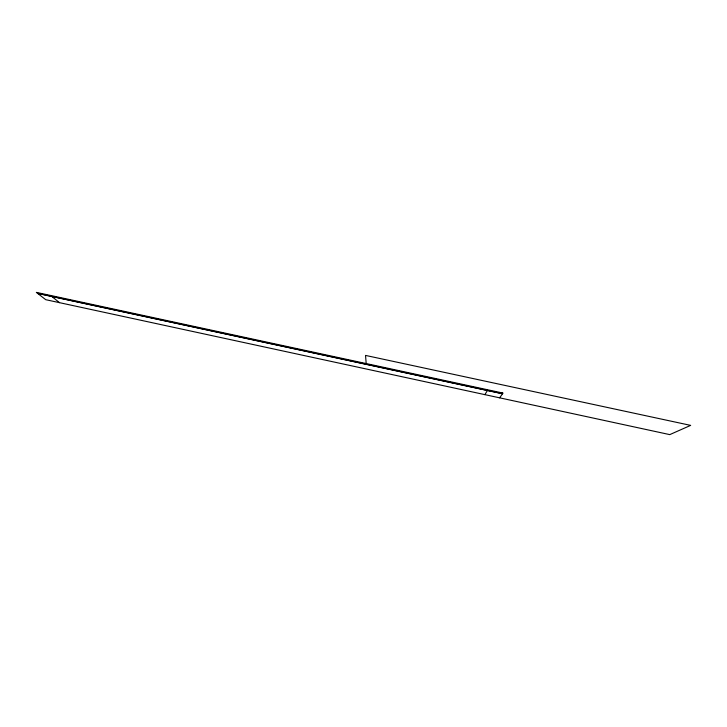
<?xml version="1.0" encoding="UTF-8"?>
<svg xmlns="http://www.w3.org/2000/svg" width="727" height="727" viewBox="0 0 727 727"><rect width="100%" height="100%" fill="white"/><g stroke="black" fill="none" stroke-linecap="round" stroke-linejoin="round"><path stroke-width="1.09" d="M484.873 394.643L487.399 390.517M502.33 392.943L501.921 393.525L38.131 293.408L36.995 292.518M499.64 397.833L503.02 393.089L36.35 292.381L45.728 299.688L669.776 434.619L690.65 425.377L365.527 355.412L366.199 363.564M37.722 293.444L502.53 393.789M51.826 296.489L59.514 302.668"/></g></svg>
